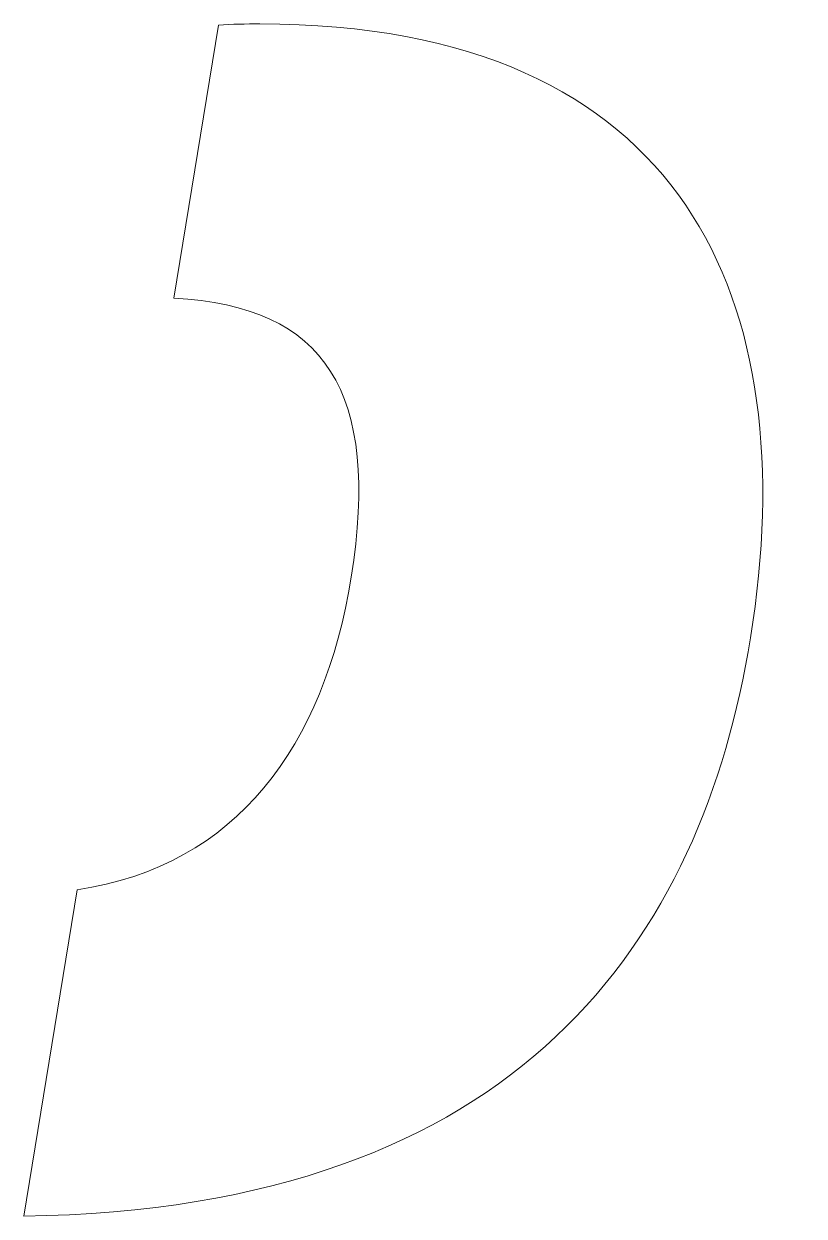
# Model space of a CAD drawing. Header units: inches. Extents: x 35.05 to 35.96, y -3.59 to -2.21.
import ezdxf

# ---------------------------------------------------------------- set-up
doc = ezdxf.new("R2010")
doc.units = ezdxf.units.IN
doc.header["$MEASUREMENT"] = 0
doc.layers.add('Layer 1', color=7, linetype='Continuous', true_color=0xffffff)

msp = doc.modelspace()

# ---------------------------------------------------------------- linework, layer by layer
at = {"layer": 'Layer 1', "color": 144, "lineweight": 9, "true_color": 0x007299}
msp.add_open_spline([(35.1168, -3.2112), (35.1168, -3.2112), (35.0549, -3.5898), (35.0549, -3.5898), (35.0549, -3.5898), (35.6328, -3.5817), (35.8412, -3.2663), (35.8976, -2.9192), (35.8976, -2.9192), (35.9598, -2.5304), (35.8246, -2.2071), (35.3286, -2.2071), (35.3286, -2.2071), (35.3123, -2.2071), (35.2963, -2.2075), (35.2807, -2.2084), (35.2807, -2.2084), (35.2807, -2.2084), (35.2289, -2.5253), (35.2289, -2.5253), (35.2289, -2.5253), (35.4056, -2.5343), (35.4682, -2.6345), (35.4346, -2.8488), (35.4346, -2.8488), (35.403, -3.0441), (35.302, -3.1838), (35.1168, -3.2112)], degree=3, knots=[0, 0, 0, 0, 0.125, 0.125, 0.125, 0.125, 0.25, 0.25, 0.25, 0.25, 0.375, 0.375, 0.375, 0.375, 0.5, 0.5, 0.5, 0.5, 0.625, 0.625, 0.625, 0.625, 0.75, 0.75, 0.75, 0.75, 1, 1, 1, 1], dxfattribs=at)

doc.saveas('drawing.dxf')
